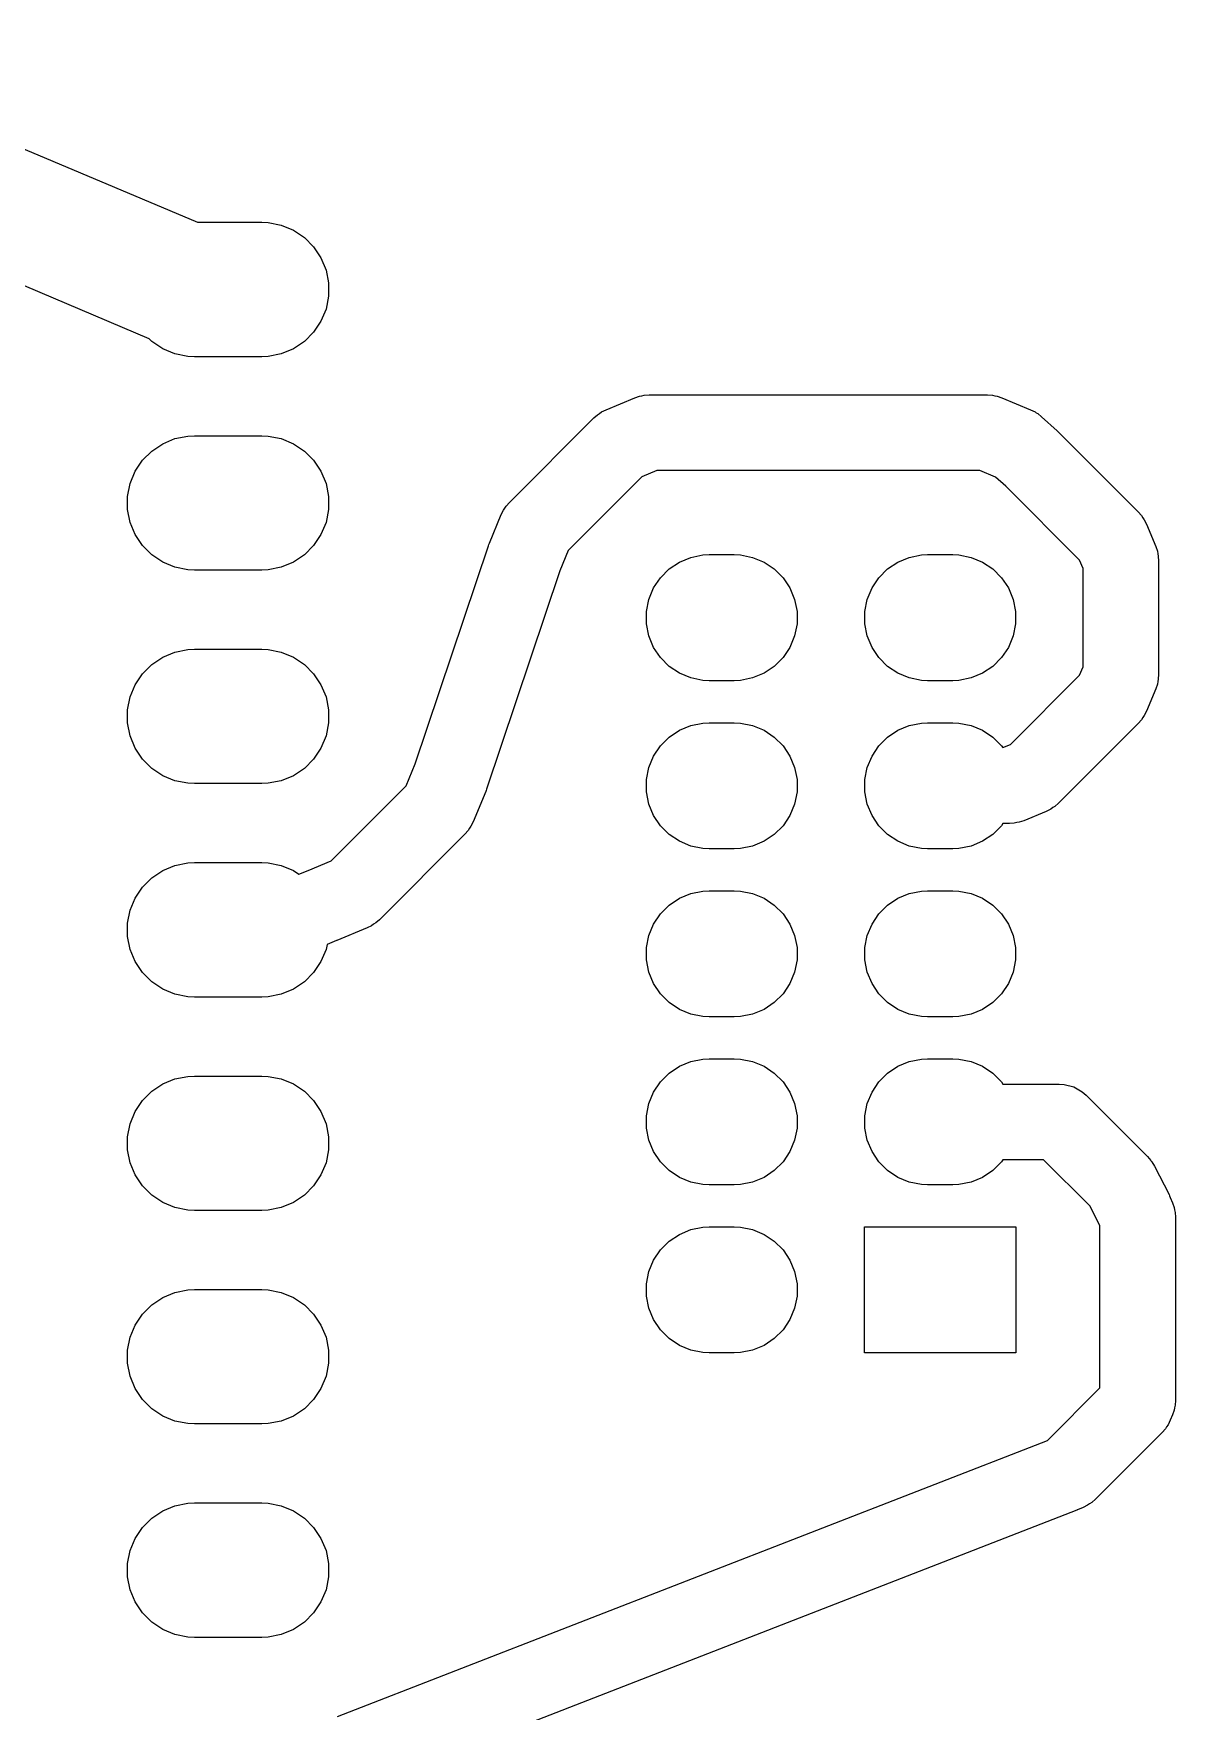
# Model space of a CAD drawing. Extents: x 94.6 to 189.8, y -126.6 to -62.1.
# Drawn here: x 173.81 to 187.4, y -82.97 to -63 of the extents above; entities that cross this region are included whole.
import ezdxf

# ---------------------------------------------------------------- set-up
doc = ezdxf.new("R2010")
doc.units = 0
doc.layers.add('BLACK', color=7, linetype='CONTINUOUS')

msp = doc.modelspace()

# ---------------------------------------------------------------- linework, layer by layer
at = {"layer": 'BLACK', "linetype": 'CONTINUOUS'}
for p, q in [((170.449721, -63.001371), (175.758935, -65.2475)), ((175.184966, -66.633389), (169.867914, -64.383944)), ((175.758935, -65.2475), (176.525, -65.2475)), ((176.525, -65.2475), (176.603414, -65.251352)), ((176.603414, -65.251352), (176.757228, -65.281948)), ((176.757228, -65.281948), (176.902117, -65.341963)), ((176.902117, -65.341963), (177.032515, -65.429092)), ((177.032515, -65.429092), (177.143408, -65.539985)), ((177.143408, -65.539985), (177.230537, -65.670383)), ((177.230537, -65.670383), (177.290552, -65.815272)), ((177.290552, -65.815272), (177.321148, -65.969086)), ((177.321148, -65.969086), (177.321148, -66.125914)), ((177.290552, -66.279728), (177.230537, -66.424617)), ((177.321148, -66.125914), (177.290552, -66.279728)), ((177.230537, -66.424617), (177.143408, -66.555015)), ((175.217485, -66.665908), (175.184966, -66.633389)), ((175.347883, -66.753037), (175.217485, -66.665908)), ((177.032515, -66.665908), (176.902117, -66.753037)), ((177.143408, -66.555015), (177.032515, -66.665908)), ((175.492772, -66.813052), (175.347883, -66.753037)), ((175.646586, -66.843648), (175.492772, -66.813052)), ((175.725, -66.8475), (175.646586, -66.843648)), ((176.525, -66.8475), (175.725, -66.8475)), ((176.603414, -66.843648), (176.525, -66.8475)), ((176.757228, -66.813052), (176.603414, -66.843648)), ((176.902117, -66.753037), (176.757228, -66.813052)), ((180.570688, -67.504095), (180.62348, -67.478059)), ((180.62348, -67.478059), (180.96458, -67.336759)), ((180.96458, -67.336759), (180.964588, -67.336756)), ((180.964588, -67.336756), (180.964592, -67.336754)), ((180.964592, -67.336754), (180.964604, -67.33675)), ((180.964604, -67.33675), (181.020318, -67.317837)), ((181.020318, -67.317837), (181.049566, -67.313985)), ((181.049566, -67.313985), (181.078063, -67.30635)), ((181.078063, -67.30635), (181.136774, -67.302501)), ((181.136774, -67.302501), (181.136787, -67.3025)), ((181.136787, -67.3025), (181.136791, -67.3025)), ((181.136791, -67.3025), (181.1368, -67.3025)), ((181.1368, -67.3025), (182.5632, -67.3025)), ((182.5632, -67.3025), (185.1632, -67.3025)), ((185.1632, -67.3025), (185.163208, -67.3025)), ((185.163208, -67.3025), (185.163213, -67.3025)), ((185.163213, -67.3025), (185.163225, -67.302501)), ((185.163225, -67.302501), (185.221937, -67.30635)), ((185.221937, -67.30635), (185.250433, -67.313985)), ((185.250433, -67.313985), (185.279681, -67.317837)), ((185.279681, -67.317837), (185.335395, -67.33675)), ((185.335395, -67.33675), (185.335408, -67.336754)), ((185.335408, -67.336754), (185.335411, -67.336756)), ((185.335411, -67.336756), (185.33542, -67.336759)), ((185.33542, -67.336759), (185.676519, -67.478059)), ((185.676519, -67.478059), (185.729311, -67.504095)), ((179.473102, -68.580002), (180.477488, -67.575615)), ((180.477488, -67.575615), (180.477492, -67.575611)), ((180.477492, -67.575611), (180.477496, -67.575607)), ((180.477496, -67.575607), (180.477502, -67.575602)), ((180.477502, -67.575602), (180.521758, -67.536791)), ((180.521758, -67.536791), (180.547289, -67.52205)), ((180.547289, -67.52205), (180.570688, -67.504095)), ((185.729311, -67.504095), (185.744113, -67.515454)), ((185.744113, -67.515454), (185.760705, -67.523994)), ((185.760705, -67.523994), (185.806781, -67.560625)), ((185.806781, -67.560625), (185.993481, -67.730125)), ((175.217485, -67.969092), (175.347883, -67.881963)), ((175.347883, -67.881963), (175.492772, -67.821948)), ((175.492772, -67.821948), (175.646586, -67.791352)), ((175.646586, -67.791352), (175.725, -67.7875)), ((175.725, -67.7875), (176.525, -67.7875)), ((176.525, -67.7875), (176.603414, -67.791352)), ((176.603414, -67.791352), (176.757228, -67.821948)), ((176.757228, -67.821948), (176.902117, -67.881963)), ((176.902117, -67.881963), (177.032515, -67.969092)), ((185.993481, -67.730125), (186.001032, -67.737941)), ((186.001032, -67.737941), (186.009198, -67.745102)), ((186.009198, -67.745102), (186.957398, -68.693302)), ((175.019463, -68.210383), (175.106592, -68.079985)), ((175.106592, -68.079985), (175.217485, -67.969092)), ((177.032515, -67.969092), (177.143408, -68.079985)), ((177.143408, -68.079985), (177.230537, -68.210383)), ((174.959448, -68.355272), (175.019463, -68.210383)), ((177.230537, -68.210383), (177.290552, -68.355272)), ((181.050608, -68.275287), (180.172787, -69.153108)), ((181.226318, -68.2025), (181.050608, -68.275287)), ((182.5632, -68.2025), (181.226318, -68.2025)), ((185.073682, -68.2025), (182.5632, -68.2025)), ((185.259769, -68.279586), (185.073682, -68.2025)), ((185.380486, -68.389182), (185.259769, -68.279586)), ((174.928852, -68.509086), (174.959448, -68.355272)), ((177.290552, -68.355272), (177.321148, -68.509086)), ((186.257684, -69.26638), (185.380486, -68.389182)), ((174.928852, -68.665914), (174.928852, -68.509086)), ((174.959448, -68.819728), (174.928852, -68.665914)), ((177.321148, -68.665914), (177.290552, -68.819728)), ((177.321148, -68.509086), (177.321148, -68.665914)), ((179.375559, -68.725981), (179.401595, -68.673189)), ((179.401595, -68.673189), (179.419547, -68.649793)), ((179.419547, -68.649793), (179.434291, -68.624258)), ((179.434291, -68.624258), (179.473102, -68.580002)), ((175.019463, -68.964617), (174.959448, -68.819728)), ((177.290552, -68.819728), (177.230537, -68.964617)), ((179.234259, -69.06708), (179.375559, -68.725981)), ((186.957398, -68.693302), (186.957425, -68.693333)), ((186.957425, -68.693333), (186.957442, -68.693346)), ((186.957442, -68.693346), (186.957479, -68.693395)), ((186.957479, -68.693395), (186.996209, -68.737557)), ((186.996209, -68.737557), (187.010974, -68.763131)), ((187.010974, -68.763131), (187.028942, -68.786554)), ((187.028942, -68.786554), (187.054914, -68.839237)), ((187.054914, -68.839237), (187.054946, -68.839292)), ((187.054946, -68.839292), (187.054951, -68.839312)), ((187.054951, -68.839312), (187.05497, -68.83935)), ((187.05497, -68.83935), (187.16577, -69.10695)), ((175.106592, -69.095015), (175.019463, -68.964617)), ((177.230537, -68.964617), (177.143408, -69.095015)), ((179.223317, -69.096326), (179.229236, -69.081874)), ((179.229236, -69.081874), (179.234259, -69.06708)), ((175.217485, -69.205908), (175.106592, -69.095015)), ((175.347883, -69.293037), (175.217485, -69.205908)), ((177.032515, -69.205908), (176.902117, -69.293037)), ((177.143408, -69.095015), (177.032515, -69.205908)), ((178.353278, -71.69282), (179.223317, -69.096326)), ((180.172787, -69.153108), (180.071717, -69.397092)), ((181.496452, -69.291059), (181.632286, -69.234795)), ((181.632286, -69.234795), (181.776487, -69.206111)), ((181.776487, -69.206111), (181.85, -69.2025)), ((181.85, -69.2025), (182.15, -69.2025)), ((182.15, -69.2025), (182.223513, -69.206111)), ((182.223513, -69.206111), (182.367714, -69.234795)), ((182.367714, -69.234795), (182.503548, -69.291059)), ((184.096452, -69.291059), (184.232286, -69.234795)), ((184.232286, -69.234795), (184.376487, -69.206111)), ((184.376487, -69.206111), (184.45, -69.2025)), ((184.45, -69.2025), (184.75, -69.2025)), ((184.75, -69.2025), (184.823513, -69.206111)), ((184.823513, -69.206111), (184.967714, -69.234795)), ((184.967714, -69.234795), (185.103548, -69.291059)), ((186.3, -69.368578), (186.257684, -69.26638)), ((187.16577, -69.10695), (187.184683, -69.162692)), ((187.184683, -69.162692), (187.188524, -69.191904)), ((187.188524, -69.191904), (187.19615, -69.220363)), ((187.19615, -69.220363), (187.2, -69.2791)), ((187.2, -69.2791), (187.2, -70.6259)), ((175.492772, -69.353052), (175.347883, -69.293037)), ((175.646586, -69.383648), (175.492772, -69.353052)), ((175.725, -69.3875), (175.646586, -69.383648)), ((176.525, -69.3875), (175.725, -69.3875)), ((176.603414, -69.383648), (176.525, -69.3875)), ((176.757228, -69.353052), (176.603414, -69.383648)), ((176.902117, -69.293037), (176.757228, -69.353052)), ((180.071717, -69.397092), (179.201683, -71.993574)), ((181.188559, -69.598952), (181.270242, -69.476705)), ((181.270242, -69.476705), (181.374205, -69.372742)), ((181.374205, -69.372742), (181.496452, -69.291059)), ((182.503548, -69.291059), (182.625795, -69.372742)), ((182.625795, -69.372742), (182.729758, -69.476705)), ((182.729758, -69.476705), (182.811441, -69.598952)), ((183.788559, -69.598952), (183.870242, -69.476705)), ((183.870242, -69.476705), (183.974205, -69.372742)), ((183.974205, -69.372742), (184.096452, -69.291059)), ((185.103548, -69.291059), (185.225795, -69.372742)), ((185.225795, -69.372742), (185.329758, -69.476705)), ((185.329758, -69.476705), (185.411441, -69.598952)), ((186.3, -70.536421), (186.3, -69.368578)), ((181.132295, -69.734786), (181.188559, -69.598952)), ((182.811441, -69.598952), (182.867705, -69.734786)), ((183.732295, -69.734786), (183.788559, -69.598952)), ((185.411441, -69.598952), (185.467705, -69.734786)), ((181.103611, -69.878987), (181.132295, -69.734786)), ((181.103611, -70.026013), (181.103611, -69.878987)), ((182.867705, -69.734786), (182.896389, -69.878987)), ((182.896389, -69.878987), (182.896389, -70.026013)), ((183.703611, -69.878987), (183.732295, -69.734786)), ((183.703611, -70.026013), (183.703611, -69.878987)), ((185.467705, -69.734786), (185.496389, -69.878987)), ((185.496389, -69.878987), (185.496389, -70.026013)), ((181.132295, -70.170214), (181.103611, -70.026013)), ((182.896389, -70.026013), (182.867705, -70.170214)), ((183.732295, -70.170214), (183.703611, -70.026013)), ((185.496389, -70.026013), (185.467705, -70.170214)), ((181.188559, -70.306048), (181.132295, -70.170214)), ((182.867705, -70.170214), (182.811441, -70.306048)), ((183.788559, -70.306048), (183.732295, -70.170214)), ((185.467705, -70.170214), (185.411441, -70.306048)), ((175.217485, -70.509092), (175.347883, -70.421963)), ((175.347883, -70.421963), (175.492772, -70.361948)), ((175.492772, -70.361948), (175.646586, -70.331352)), ((175.646586, -70.331352), (175.725, -70.3275)), ((175.725, -70.3275), (176.525, -70.3275)), ((176.525, -70.3275), (176.603414, -70.331352)), ((176.603414, -70.331352), (176.757228, -70.361948)), ((176.757228, -70.361948), (176.902117, -70.421963)), ((176.902117, -70.421963), (177.032515, -70.509092)), ((181.270242, -70.428295), (181.188559, -70.306048)), ((181.374205, -70.532258), (181.270242, -70.428295)), ((182.729758, -70.428295), (182.625795, -70.532258)), ((182.811441, -70.306048), (182.729758, -70.428295)), ((183.870242, -70.428295), (183.788559, -70.306048)), ((183.974205, -70.532258), (183.870242, -70.428295)), ((185.329758, -70.428295), (185.225795, -70.532258)), ((185.411441, -70.306048), (185.329758, -70.428295)), ((175.019463, -70.750383), (175.106592, -70.619985)), ((175.106592, -70.619985), (175.217485, -70.509092)), ((177.032515, -70.509092), (177.143408, -70.619985)), ((177.143408, -70.619985), (177.230537, -70.750383)), ((181.496452, -70.613941), (181.374205, -70.532258)), ((181.632286, -70.670205), (181.496452, -70.613941)), ((181.776487, -70.698889), (181.632286, -70.670205)), ((182.367714, -70.670205), (182.223513, -70.698889)), ((182.503548, -70.613941), (182.367714, -70.670205)), ((182.625795, -70.532258), (182.503548, -70.613941)), ((184.096452, -70.613941), (183.974205, -70.532258)), ((184.232286, -70.670205), (184.096452, -70.613941)), ((184.376487, -70.698889), (184.232286, -70.670205)), ((184.967714, -70.670205), (184.823513, -70.698889)), ((185.103548, -70.613941), (184.967714, -70.670205)), ((185.225795, -70.532258), (185.103548, -70.613941)), ((185.436119, -71.460184), (186.257684, -70.638619)), ((186.257684, -70.638619), (186.3, -70.536421)), ((187.2, -70.6259), (187.19615, -70.684637)), ((174.959448, -70.895272), (175.019463, -70.750383)), ((177.230537, -70.750383), (177.290552, -70.895272)), ((181.85, -70.7025), (181.776487, -70.698889)), ((182.15, -70.7025), (181.85, -70.7025)), ((182.223513, -70.698889), (182.15, -70.7025)), ((184.45, -70.7025), (184.376487, -70.698889)), ((184.75, -70.7025), (184.45, -70.7025)), ((184.823513, -70.698889), (184.75, -70.7025)), ((187.16577, -70.79805), (187.05497, -71.06565)), ((187.184683, -70.742308), (187.16577, -70.79805)), ((187.188524, -70.713095), (187.184683, -70.742308)), ((187.19615, -70.684637), (187.188524, -70.713095)), ((174.928852, -71.049086), (174.959448, -70.895272)), ((174.928852, -71.205914), (174.928852, -71.049086)), ((177.290552, -70.895272), (177.321148, -71.049086)), ((177.321148, -71.049086), (177.321148, -71.205914)), ((187.054914, -71.065762), (187.028942, -71.118446)), ((187.054946, -71.065708), (187.054914, -71.065762)), ((187.054951, -71.065687), (187.054946, -71.065708)), ((187.05497, -71.06565), (187.054951, -71.065687)), ((174.959448, -71.359728), (174.928852, -71.205914)), ((177.321148, -71.205914), (177.290552, -71.359728)), ((181.496452, -71.291059), (181.632286, -71.234795)), ((181.632286, -71.234795), (181.776487, -71.206111)), ((181.776487, -71.206111), (181.85, -71.2025)), ((181.85, -71.2025), (182.15, -71.2025)), ((182.15, -71.2025), (182.223513, -71.206111)), ((182.223513, -71.206111), (182.367714, -71.234795)), ((182.367714, -71.234795), (182.503548, -71.291059)), ((184.096452, -71.291059), (184.232286, -71.234795)), ((184.232286, -71.234795), (184.376487, -71.206111)), ((184.376487, -71.206111), (184.45, -71.2025)), ((184.45, -71.2025), (184.75, -71.2025)), ((184.75, -71.2025), (184.823513, -71.206111)), ((184.823513, -71.206111), (184.967714, -71.234795)), ((184.967714, -71.234795), (185.103548, -71.291059)), ((186.957398, -71.211698), (186.009198, -72.159898)), ((186.957425, -71.211666), (186.957398, -71.211698)), ((186.957442, -71.211654), (186.957425, -71.211666)), ((186.957479, -71.211604), (186.957442, -71.211654)), ((186.996209, -71.167443), (186.957479, -71.211604)), ((187.010974, -71.141868), (186.996209, -71.167443)), ((187.028942, -71.118446), (187.010974, -71.141868)), ((175.019463, -71.504617), (174.959448, -71.359728)), ((177.290552, -71.359728), (177.230537, -71.504617)), ((181.188559, -71.598952), (181.270242, -71.476705)), ((181.270242, -71.476705), (181.374205, -71.372742)), ((181.374205, -71.372742), (181.496452, -71.291059)), ((182.503548, -71.291059), (182.625795, -71.372742)), ((182.625795, -71.372742), (182.729758, -71.476705)), ((182.729758, -71.476705), (182.811441, -71.598952)), ((183.788559, -71.598952), (183.870242, -71.476705)), ((183.870242, -71.476705), (183.974205, -71.372742)), ((183.974205, -71.372742), (184.096452, -71.291059)), ((185.103548, -71.291059), (185.225795, -71.372742)), ((185.225795, -71.372742), (185.329758, -71.476705)), ((185.329758, -71.476705), (185.34416, -71.49826)), ((185.34416, -71.49826), (185.436119, -71.460184)), ((175.106592, -71.635015), (175.019463, -71.504617)), ((175.217485, -71.745908), (175.106592, -71.635015)), ((177.143408, -71.635015), (177.032515, -71.745908)), ((177.230537, -71.504617), (177.143408, -71.635015)), ((181.132295, -71.734786), (181.188559, -71.598952)), ((182.811441, -71.598952), (182.867705, -71.734786)), ((183.732295, -71.734786), (183.788559, -71.598952)), ((175.347883, -71.833037), (175.217485, -71.745908)), ((175.492772, -71.893052), (175.347883, -71.833037)), ((176.902117, -71.833037), (176.757228, -71.893052)), ((177.032515, -71.745908), (176.902117, -71.833037)), ((178.244604, -71.955199), (178.353278, -71.69282)), ((181.103611, -71.878987), (181.132295, -71.734786)), ((181.103611, -72.026013), (181.103611, -71.878987)), ((182.867705, -71.734786), (182.896389, -71.878987)), ((182.896389, -71.878987), (182.896389, -72.026013)), ((183.703611, -71.878987), (183.732295, -71.734786)), ((183.703611, -72.026013), (183.703611, -71.878987)), ((175.646586, -71.923648), (175.492772, -71.893052)), ((175.725, -71.9275), (175.646586, -71.923648)), ((176.525, -71.9275), (175.725, -71.9275)), ((176.603414, -71.923648), (176.525, -71.9275)), ((176.757228, -71.893052), (176.603414, -71.923648)), ((177.352699, -72.847104), (178.244604, -71.955199)), ((179.19075, -72.022798), (179.04185, -72.382298)), ((179.195767, -72.008016), (179.19075, -72.022798)), ((179.201683, -71.993574), (179.195767, -72.008016)), ((181.132295, -72.170214), (181.103611, -72.026013)), ((182.896389, -72.026013), (182.867705, -72.170214)), ((183.732295, -72.170214), (183.703611, -72.026013)), ((181.188559, -72.306048), (181.132295, -72.170214)), ((182.867705, -72.170214), (182.811441, -72.306048)), ((183.788559, -72.306048), (183.732295, -72.170214)), ((185.863149, -72.25747), (185.59555, -72.36827)), ((185.863186, -72.257451), (185.863149, -72.25747)), ((185.863207, -72.257446), (185.863186, -72.257451)), ((185.863261, -72.257414), (185.863207, -72.257446)), ((185.915946, -72.231443), (185.863261, -72.257414)), ((185.939375, -72.213469), (185.915946, -72.231443)), ((185.964942, -72.198709), (185.939375, -72.213469)), ((186.009104, -72.159979), (185.964942, -72.198709)), ((186.009154, -72.159942), (186.009104, -72.159979)), ((186.009166, -72.159925), (186.009154, -72.159942)), ((186.009198, -72.159898), (186.009166, -72.159925)), ((178.99786, -72.458492), (178.983109, -72.484042)), ((179.015816, -72.435091), (178.99786, -72.458492)), ((179.041837, -72.382324), (179.015816, -72.435091)), ((179.041847, -72.382307), (179.041837, -72.382324)), ((179.041848, -72.3823), (179.041847, -72.382307)), ((179.04185, -72.382298), (179.041848, -72.3823)), ((181.270242, -72.428295), (181.188559, -72.306048)), ((181.374205, -72.532258), (181.270242, -72.428295)), ((182.729758, -72.428295), (182.625795, -72.532258)), ((182.811441, -72.306048), (182.729758, -72.428295)), ((183.870242, -72.428295), (183.788559, -72.306048)), ((183.974205, -72.532258), (183.870242, -72.428295)), ((185.329758, -72.428295), (185.225795, -72.532258)), ((185.346994, -72.4025), (185.329758, -72.428295)), ((185.423337, -72.4025), (185.346994, -72.4025)), ((185.4234, -72.4025), (185.423337, -72.4025)), ((185.482137, -72.39865), (185.4234, -72.4025)), ((185.510595, -72.391024), (185.482137, -72.39865)), ((185.539808, -72.387183), (185.510595, -72.391024)), ((185.59555, -72.36827), (185.539808, -72.387183)), ((178.944298, -72.528298), (177.925798, -73.546798)), ((178.944302, -72.528293), (178.944298, -72.528298)), ((178.944305, -72.528291), (178.944302, -72.528293)), ((178.944311, -72.528283), (178.944305, -72.528291)), ((178.983109, -72.484042), (178.944311, -72.528283)), ((181.496452, -72.613941), (181.374205, -72.532258)), ((181.632286, -72.670205), (181.496452, -72.613941)), ((181.776487, -72.698889), (181.632286, -72.670205)), ((182.367714, -72.670205), (182.223513, -72.698889)), ((182.503548, -72.613941), (182.367714, -72.670205)), ((182.625795, -72.532258), (182.503548, -72.613941)), ((184.096452, -72.613941), (183.974205, -72.532258)), ((184.232286, -72.670205), (184.096452, -72.613941)), ((184.376487, -72.698889), (184.232286, -72.670205)), ((184.967714, -72.670205), (184.823513, -72.698889)), ((185.103548, -72.613941), (184.967714, -72.670205)), ((185.225795, -72.532258), (185.103548, -72.613941)), ((175.492772, -72.901948), (175.646586, -72.871352)), ((175.646586, -72.871352), (175.725, -72.8675)), ((175.725, -72.8675), (176.525, -72.8675)), ((176.525, -72.8675), (176.603414, -72.871352)), ((176.603414, -72.871352), (176.757228, -72.901948)), ((177.078221, -72.960789), (177.352699, -72.847104)), ((181.85, -72.7025), (181.776487, -72.698889)), ((182.15, -72.7025), (181.85, -72.7025)), ((182.223513, -72.698889), (182.15, -72.7025)), ((184.45, -72.7025), (184.376487, -72.698889)), ((184.75, -72.7025), (184.45, -72.7025)), ((184.823513, -72.698889), (184.75, -72.7025)), ((175.106592, -73.159985), (175.217485, -73.049092)), ((175.217485, -73.049092), (175.347883, -72.961963)), ((175.347883, -72.961963), (175.492772, -72.901948)), ((176.757228, -72.901948), (176.902117, -72.961963)), ((176.902117, -72.961963), (176.967073, -73.005365)), ((176.967073, -73.005365), (177.078221, -72.960789)), ((175.019463, -73.290383), (175.106592, -73.159985)), ((181.496452, -73.291059), (181.632286, -73.234795)), ((181.632286, -73.234795), (181.776487, -73.206111)), ((181.776487, -73.206111), (181.85, -73.2025)), ((181.85, -73.2025), (182.15, -73.2025)), ((182.15, -73.2025), (182.223513, -73.206111)), ((182.223513, -73.206111), (182.367714, -73.234795)), ((182.367714, -73.234795), (182.503548, -73.291059)), ((184.096452, -73.291059), (184.232286, -73.234795)), ((184.232286, -73.234795), (184.376487, -73.206111)), ((184.376487, -73.206111), (184.45, -73.2025)), ((184.45, -73.2025), (184.75, -73.2025)), ((184.75, -73.2025), (184.823513, -73.206111)), ((184.823513, -73.206111), (184.967714, -73.234795)), ((184.967714, -73.234795), (185.103548, -73.291059)), ((174.928852, -73.589086), (174.959448, -73.435272)), ((174.959448, -73.435272), (175.019463, -73.290383)), ((181.188559, -73.598952), (181.270242, -73.476705)), ((181.270242, -73.476705), (181.374205, -73.372742)), ((181.374205, -73.372742), (181.496452, -73.291059)), ((182.503548, -73.291059), (182.625795, -73.372742)), ((182.625795, -73.372742), (182.729758, -73.476705)), ((182.729758, -73.476705), (182.811441, -73.598952)), ((183.788559, -73.598952), (183.870242, -73.476705)), ((183.870242, -73.476705), (183.974205, -73.372742)), ((183.974205, -73.372742), (184.096452, -73.291059)), ((185.103548, -73.291059), (185.225795, -73.372742)), ((185.225795, -73.372742), (185.329758, -73.476705)), ((185.329758, -73.476705), (185.411441, -73.598952)), ((174.928852, -73.745914), (174.928852, -73.589086)), ((177.779798, -73.64435), (177.420298, -73.79325)), ((177.779805, -73.644346), (177.779798, -73.64435)), ((177.779807, -73.644346), (177.779805, -73.644346)), ((177.779812, -73.644342), (177.779807, -73.644346)), ((177.832591, -73.618316), (177.779812, -73.644342)), ((177.855995, -73.600358), (177.832591, -73.618316)), ((177.881542, -73.585609), (177.855995, -73.600358)), ((177.925774, -73.546819), (177.881542, -73.585609)), ((177.925791, -73.546806), (177.925774, -73.546819)), ((177.925795, -73.5468), (177.925791, -73.546806)), ((177.925798, -73.546798), (177.925795, -73.5468)), ((181.132295, -73.734786), (181.188559, -73.598952)), ((182.811441, -73.598952), (182.867705, -73.734786)), ((183.732295, -73.734786), (183.788559, -73.598952)), ((185.411441, -73.598952), (185.467705, -73.734786)), ((174.959448, -73.899728), (174.928852, -73.745914)), ((177.302313, -73.840598), (177.290552, -73.899728)), ((177.415604, -73.795163), (177.302313, -73.840598)), ((177.417891, -73.794066), (177.415604, -73.795163)), ((177.420298, -73.79325), (177.417891, -73.794066)), ((181.103611, -73.878987), (181.132295, -73.734786)), ((181.103611, -74.026013), (181.103611, -73.878987)), ((182.867705, -73.734786), (182.896389, -73.878987)), ((182.896389, -73.878987), (182.896389, -74.026013)), ((183.703611, -73.878987), (183.732295, -73.734786)), ((183.703611, -74.026013), (183.703611, -73.878987)), ((185.467705, -73.734786), (185.496389, -73.878987)), ((185.496389, -73.878987), (185.496389, -74.026013)), ((175.019463, -74.044617), (174.959448, -73.899728)), ((175.106592, -74.175015), (175.019463, -74.044617)), ((177.230537, -74.044617), (177.143408, -74.175015)), ((177.290552, -73.899728), (177.230537, -74.044617)), ((181.132295, -74.170214), (181.103611, -74.026013)), ((182.896389, -74.026013), (182.867705, -74.170214)), ((183.732295, -74.170214), (183.703611, -74.026013)), ((185.496389, -74.026013), (185.467705, -74.170214)), ((175.217485, -74.285908), (175.106592, -74.175015)), ((177.143408, -74.175015), (177.032515, -74.285908)), ((181.188559, -74.306048), (181.132295, -74.170214)), ((182.867705, -74.170214), (182.811441, -74.306048)), ((183.788559, -74.306048), (183.732295, -74.170214)), ((185.467705, -74.170214), (185.411441, -74.306048)), ((175.347883, -74.373037), (175.217485, -74.285908)), ((175.492772, -74.433052), (175.347883, -74.373037)), ((175.646586, -74.463648), (175.492772, -74.433052)), ((175.725, -74.4675), (175.646586, -74.463648)), ((176.525, -74.4675), (175.725, -74.4675)), ((176.603414, -74.463648), (176.525, -74.4675)), ((176.757228, -74.433052), (176.603414, -74.463648)), ((176.902117, -74.373037), (176.757228, -74.433052)), ((177.032515, -74.285908), (176.902117, -74.373037)), ((181.270242, -74.428295), (181.188559, -74.306048)), ((181.374205, -74.532258), (181.270242, -74.428295)), ((182.729758, -74.428295), (182.625795, -74.532258)), ((182.811441, -74.306048), (182.729758, -74.428295)), ((183.870242, -74.428295), (183.788559, -74.306048)), ((183.974205, -74.532258), (183.870242, -74.428295)), ((185.329758, -74.428295), (185.225795, -74.532258)), ((185.411441, -74.306048), (185.329758, -74.428295)), ((181.496452, -74.613941), (181.374205, -74.532258)), ((181.632286, -74.670205), (181.496452, -74.613941)), ((181.776487, -74.698889), (181.632286, -74.670205)), ((182.367714, -74.670205), (182.223513, -74.698889)), ((182.503548, -74.613941), (182.367714, -74.670205)), ((182.625795, -74.532258), (182.503548, -74.613941)), ((184.096452, -74.613941), (183.974205, -74.532258)), ((184.232286, -74.670205), (184.096452, -74.613941)), ((184.376487, -74.698889), (184.232286, -74.670205)), ((184.967714, -74.670205), (184.823513, -74.698889)), ((185.103548, -74.613941), (184.967714, -74.670205)), ((185.225795, -74.532258), (185.103548, -74.613941)), ((181.85, -74.7025), (181.776487, -74.698889)), ((182.15, -74.7025), (181.85, -74.7025)), ((182.223513, -74.698889), (182.15, -74.7025)), ((184.45, -74.7025), (184.376487, -74.698889)), ((184.75, -74.7025), (184.45, -74.7025)), ((184.823513, -74.698889), (184.75, -74.7025)), ((181.496452, -75.291059), (181.632286, -75.234795)), ((181.632286, -75.234795), (181.776487, -75.206111)), ((181.776487, -75.206111), (181.85, -75.2025)), ((181.85, -75.2025), (182.15, -75.2025)), ((182.15, -75.2025), (182.223513, -75.206111)), ((182.223513, -75.206111), (182.367714, -75.234795)), ((182.367714, -75.234795), (182.503548, -75.291059)), ((184.096452, -75.291059), (184.232286, -75.234795)), ((184.232286, -75.234795), (184.376487, -75.206111)), ((184.376487, -75.206111), (184.45, -75.2025)), ((184.45, -75.2025), (184.75, -75.2025)), ((184.75, -75.2025), (184.823513, -75.206111)), ((184.823513, -75.206111), (184.967714, -75.234795)), ((184.967714, -75.234795), (185.103548, -75.291059)), ((175.347883, -75.501963), (175.492772, -75.441948)), ((175.492772, -75.441948), (175.646586, -75.411352)), ((175.646586, -75.411352), (175.725, -75.4075)), ((175.725, -75.4075), (176.525, -75.4075)), ((176.525, -75.4075), (176.603414, -75.411352)), ((176.603414, -75.411352), (176.757228, -75.441948)), ((176.757228, -75.441948), (176.902117, -75.501963)), ((181.270242, -75.476705), (181.374205, -75.372742)), ((181.374205, -75.372742), (181.496452, -75.291059)), ((182.503548, -75.291059), (182.625795, -75.372742)), ((182.625795, -75.372742), (182.729758, -75.476705)), ((183.870242, -75.476705), (183.974205, -75.372742)), ((183.974205, -75.372742), (184.096452, -75.291059)), ((185.103548, -75.291059), (185.225795, -75.372742)), ((185.225795, -75.372742), (185.329758, -75.476705)), ((175.106592, -75.699985), (175.217485, -75.589092)), ((175.217485, -75.589092), (175.347883, -75.501963)), ((176.902117, -75.501963), (177.032515, -75.589092)), ((177.032515, -75.589092), (177.143408, -75.699985)), ((181.132295, -75.734786), (181.188559, -75.598952)), ((181.188559, -75.598952), (181.270242, -75.476705)), ((182.729758, -75.476705), (182.811441, -75.598952)), ((182.811441, -75.598952), (182.867705, -75.734786)), ((183.732295, -75.734786), (183.788559, -75.598952)), ((183.788559, -75.598952), (183.870242, -75.476705)), ((185.329758, -75.476705), (185.346994, -75.5025)), ((185.346994, -75.5025), (186.0178, -75.5025)), ((186.0178, -75.5025), (186.076537, -75.50635)), ((186.076537, -75.50635), (186.190008, -75.536754)), ((186.190008, -75.536754), (186.291743, -75.595491)), ((186.291743, -75.595491), (186.29175, -75.595498)), ((186.29175, -75.595498), (186.335998, -75.634302)), ((186.335998, -75.634302), (187.068198, -76.366502)), ((174.959448, -75.975272), (175.019463, -75.830383)), ((175.019463, -75.830383), (175.106592, -75.699985)), ((177.143408, -75.699985), (177.230537, -75.830383)), ((177.230537, -75.830383), (177.290552, -75.975272)), ((181.103611, -75.878987), (181.132295, -75.734786)), ((182.867705, -75.734786), (182.896389, -75.878987)), ((183.703611, -75.878987), (183.732295, -75.734786)), ((174.928852, -76.129086), (174.959448, -75.975272)), ((177.290552, -75.975272), (177.321148, -76.129086)), ((181.103611, -76.026013), (181.103611, -75.878987)), ((181.132295, -76.170214), (181.103611, -76.026013)), ((182.896389, -76.026013), (182.867705, -76.170214)), ((182.896389, -75.878987), (182.896389, -76.026013)), ((183.703611, -76.026013), (183.703611, -75.878987)), ((183.732295, -76.170214), (183.703611, -76.026013)), ((174.928852, -76.285914), (174.928852, -76.129086)), ((177.321148, -76.129086), (177.321148, -76.285914)), ((181.188559, -76.306048), (181.132295, -76.170214)), ((182.867705, -76.170214), (182.811441, -76.306048)), ((183.788559, -76.306048), (183.732295, -76.170214)), ((174.959448, -76.439728), (174.928852, -76.285914)), ((175.019463, -76.584617), (174.959448, -76.439728)), ((177.290552, -76.439728), (177.230537, -76.584617)), ((177.321148, -76.285914), (177.290552, -76.439728)), ((181.270242, -76.428295), (181.188559, -76.306048)), ((181.374205, -76.532258), (181.270242, -76.428295)), ((182.729758, -76.428295), (182.625795, -76.532258)), ((182.811441, -76.306048), (182.729758, -76.428295)), ((183.870242, -76.428295), (183.788559, -76.306048)), ((183.974205, -76.532258), (183.870242, -76.428295)), ((185.329758, -76.428295), (185.225795, -76.532258)), ((185.346994, -76.4025), (185.329758, -76.428295)), ((185.831404, -76.4025), (185.346994, -76.4025)), ((186.381586, -76.952682), (185.831404, -76.4025)), ((187.068198, -76.366502), (187.107009, -76.410758)), ((187.107009, -76.410758), (187.112805, -76.420797)), ((187.112805, -76.420797), (187.120571, -76.429403)), ((187.120571, -76.429403), (187.150724, -76.479956)), ((175.106592, -76.715015), (175.019463, -76.584617)), ((177.230537, -76.584617), (177.143408, -76.715015)), ((181.496452, -76.613941), (181.374205, -76.532258)), ((181.632286, -76.670205), (181.496452, -76.613941)), ((181.776487, -76.698889), (181.632286, -76.670205)), ((182.367714, -76.670205), (182.223513, -76.698889)), ((182.503548, -76.613941), (182.367714, -76.670205)), ((182.625795, -76.532258), (182.503548, -76.613941)), ((184.096452, -76.613941), (183.974205, -76.532258)), ((184.232286, -76.670205), (184.096452, -76.613941)), ((184.376487, -76.698889), (184.232286, -76.670205)), ((184.967714, -76.670205), (184.823513, -76.698889)), ((185.103548, -76.613941), (184.967714, -76.670205)), ((185.225795, -76.532258), (185.103548, -76.613941)), ((187.150724, -76.479956), (187.323624, -76.818357)), ((175.217485, -76.825908), (175.106592, -76.715015)), ((175.347883, -76.913037), (175.217485, -76.825908)), ((177.032515, -76.825908), (176.902117, -76.913037)), ((177.143408, -76.715015), (177.032515, -76.825908)), ((181.85, -76.7025), (181.776487, -76.698889)), ((182.15, -76.7025), (181.85, -76.7025)), ((182.223513, -76.698889), (182.15, -76.7025)), ((184.45, -76.7025), (184.376487, -76.698889)), ((184.75, -76.7025), (184.45, -76.7025)), ((184.823513, -76.698889), (184.75, -76.7025)), ((187.323624, -76.818357), (187.330705, -76.834787)), ((187.330705, -76.834787), (187.338622, -76.850836)), ((187.338622, -76.850836), (187.365722, -76.916235)), ((175.492772, -76.973052), (175.347883, -76.913037)), ((175.646586, -77.003648), (175.492772, -76.973052)), ((175.725, -77.0075), (175.646586, -77.003648)), ((176.525, -77.0075), (175.725, -77.0075)), ((176.603414, -77.003648), (176.525, -77.0075)), ((176.757228, -76.973052), (176.603414, -77.003648)), ((176.902117, -76.913037), (176.757228, -76.973052)), ((186.5, -77.184441), (186.381586, -76.952682)), ((187.365722, -76.916235), (187.365734, -76.916272)), ((187.365734, -76.916272), (187.365746, -76.916292)), ((187.365746, -76.916292), (187.365763, -76.916356)), ((187.365763, -76.916356), (187.38465, -76.971972)), ((187.38465, -76.971972), (187.388507, -77.00124)), ((187.388507, -77.00124), (187.39615, -77.029763)), ((187.39615, -77.029763), (187.399992, -77.088378)), ((181.496452, -77.291059), (181.632286, -77.234795)), ((181.632286, -77.234795), (181.776487, -77.206111)), ((181.776487, -77.206111), (181.85, -77.2025)), ((181.85, -77.2025), (182.15, -77.2025)), ((182.15, -77.2025), (182.223513, -77.206111)), ((182.223513, -77.206111), (182.367714, -77.234795)), ((182.367714, -77.234795), (182.503548, -77.291059)), ((183.7, -78.7025), (183.7, -77.2025)), ((183.7, -77.2025), (185.5, -77.2025)), ((185.5, -77.2025), (185.5, -78.7025)), ((186.5, -78.1385), (186.5, -77.184441)), ((187.399992, -77.088378), (187.4, -77.088439)), ((187.4, -77.088439), (187.399997, -77.088459)), ((187.399997, -77.088459), (187.4, -77.0885)), ((187.4, -77.0885), (187.4, -78.1385)), ((181.270242, -77.476705), (181.374205, -77.372742)), ((181.374205, -77.372742), (181.496452, -77.291059)), ((182.503548, -77.291059), (182.625795, -77.372742)), ((182.625795, -77.372742), (182.729758, -77.476705)), ((181.132295, -77.734786), (181.188559, -77.598952)), ((181.188559, -77.598952), (181.270242, -77.476705)), ((182.729758, -77.476705), (182.811441, -77.598952)), ((182.811441, -77.598952), (182.867705, -77.734786)), ((181.103611, -77.878987), (181.132295, -77.734786)), ((182.867705, -77.734786), (182.896389, -77.878987)), ((175.217485, -78.129092), (175.347883, -78.041963)), ((175.347883, -78.041963), (175.492772, -77.981948)), ((175.492772, -77.981948), (175.646586, -77.951352)), ((175.646586, -77.951352), (175.725, -77.9475)), ((175.725, -77.9475), (176.525, -77.9475)), ((176.525, -77.9475), (176.603414, -77.951352)), ((176.603414, -77.951352), (176.757228, -77.981948)), ((176.757228, -77.981948), (176.902117, -78.041963)), ((176.902117, -78.041963), (177.032515, -78.129092)), ((181.103611, -78.026013), (181.103611, -77.878987)), ((181.132295, -78.170214), (181.103611, -78.026013)), ((182.896389, -78.026013), (182.867705, -78.170214)), ((182.896389, -77.878987), (182.896389, -78.026013)), ((175.019463, -78.370383), (175.106592, -78.239985)), ((175.106592, -78.239985), (175.217485, -78.129092)), ((177.032515, -78.129092), (177.143408, -78.239985)), ((177.143408, -78.239985), (177.230537, -78.370383)), ((181.188559, -78.306048), (181.132295, -78.170214)), ((182.867705, -78.170214), (182.811441, -78.306048)), ((186.5, -79.118404), (186.5, -78.1385)), ((187.4, -78.1385), (187.4, -79.2665)), ((174.959448, -78.515272), (175.019463, -78.370383)), ((177.230537, -78.370383), (177.290552, -78.515272)), ((181.270242, -78.428295), (181.188559, -78.306048)), ((181.374205, -78.532258), (181.270242, -78.428295)), ((182.729758, -78.428295), (182.625795, -78.532258)), ((182.811441, -78.306048), (182.729758, -78.428295)), ((174.928852, -78.669086), (174.959448, -78.515272)), ((174.928852, -78.825914), (174.928852, -78.669086)), ((177.290552, -78.515272), (177.321148, -78.669086)), ((177.321148, -78.669086), (177.321148, -78.825914)), ((181.496452, -78.613941), (181.374205, -78.532258)), ((181.632286, -78.670205), (181.496452, -78.613941)), ((181.776487, -78.698889), (181.632286, -78.670205)), ((182.367714, -78.670205), (182.223513, -78.698889)), ((182.503548, -78.613941), (182.367714, -78.670205)), ((182.625795, -78.532258), (182.503548, -78.613941)), ((174.959448, -78.979728), (174.928852, -78.825914)), ((177.321148, -78.825914), (177.290552, -78.979728)), ((181.85, -78.7025), (181.776487, -78.698889)), ((182.15, -78.7025), (181.85, -78.7025)), ((182.223513, -78.698889), (182.15, -78.7025)), ((185.5, -78.7025), (183.7, -78.7025)), ((175.019463, -79.124617), (174.959448, -78.979728)), ((177.290552, -78.979728), (177.230537, -79.124617)), ((175.106592, -79.255015), (175.019463, -79.124617)), ((175.217485, -79.365908), (175.106592, -79.255015)), ((177.143408, -79.255015), (177.032515, -79.365908)), ((177.230537, -79.124617), (177.143408, -79.255015)), ((185.875388, -79.743015), (186.5, -79.118404)), ((187.399992, -79.266621), (187.39615, -79.325237)), ((187.4, -79.266561), (187.399992, -79.266621)), ((187.4, -79.2665), (187.399997, -79.26654)), ((187.399997, -79.26654), (187.4, -79.266561)), ((175.347883, -79.453037), (175.217485, -79.365908)), ((175.492772, -79.513052), (175.347883, -79.453037)), ((176.902117, -79.453037), (176.757228, -79.513052)), ((177.032515, -79.365908), (176.902117, -79.453037)), ((187.365722, -79.438765), (187.338647, -79.504102)), ((187.365734, -79.438727), (187.365722, -79.438765)), ((187.365746, -79.438708), (187.365734, -79.438727)), ((187.365763, -79.438643), (187.365746, -79.438708)), ((187.38465, -79.383028), (187.365763, -79.438643)), ((187.388507, -79.353759), (187.38465, -79.383028)), ((187.39615, -79.325237), (187.388507, -79.353759)), ((175.646586, -79.543648), (175.492772, -79.513052)), ((175.725, -79.5475), (175.646586, -79.543648)), ((176.525, -79.5475), (175.725, -79.5475)), ((176.603414, -79.543648), (176.525, -79.5475)), ((176.757228, -79.513052), (176.603414, -79.543648)), ((187.24105, -79.650145), (186.447598, -80.443598)), ((187.241055, -79.650142), (187.24105, -79.650145)), ((187.241058, -79.650137), (187.241055, -79.650142)), ((187.241098, -79.650098), (187.241058, -79.650137)), ((187.279909, -79.605843), (187.241098, -79.650098)), ((187.294641, -79.580326), (187.279909, -79.605843)), ((187.312581, -79.556953), (187.294641, -79.580326)), ((187.338622, -79.504164), (187.312581, -79.556953)), ((187.338643, -79.504112), (187.338622, -79.504164)), ((187.338646, -79.504108), (187.338643, -79.504112)), ((187.338647, -79.504102), (187.338646, -79.504108)), ((177.427003, -83.0275), (185.875388, -79.743015)), ((186.447598, -80.443598), (186.403342, -80.482409)), ((175.217485, -80.669092), (175.347883, -80.581963)), ((175.347883, -80.581963), (175.492772, -80.521948)), ((175.492772, -80.521948), (175.646586, -80.491352)), ((175.646586, -80.491352), (175.725, -80.4875)), ((175.725, -80.4875), (176.525, -80.4875)), ((176.525, -80.4875), (176.603414, -80.491352)), ((176.603414, -80.491352), (176.757228, -80.521948)), ((176.757228, -80.521948), (176.902117, -80.581963)), ((176.902117, -80.581963), (177.032515, -80.669092)), ((186.227058, -80.571919), (177.674458, -83.896919)), ((186.231564, -80.569817), (186.227058, -80.571919)), ((186.236264, -80.568222), (186.231564, -80.569817)), ((186.301664, -80.541123), (186.236264, -80.568222)), ((186.354453, -80.515081), (186.301664, -80.541123)), ((186.377828, -80.497139), (186.354453, -80.515081)), ((186.403342, -80.482409), (186.377828, -80.497139)), ((175.019463, -80.910383), (175.106592, -80.779985)), ((175.106592, -80.779985), (175.217485, -80.669092)), ((177.032515, -80.669092), (177.143408, -80.779985)), ((177.143408, -80.779985), (177.230537, -80.910383)), ((174.928852, -81.209086), (174.959448, -81.055272)), ((174.959448, -81.055272), (175.019463, -80.910383)), ((177.230537, -80.910383), (177.290552, -81.055272)), ((177.290552, -81.055272), (177.321148, -81.209086)), ((174.928852, -81.365914), (174.928852, -81.209086)), ((177.321148, -81.209086), (177.321148, -81.365914)), ((174.959448, -81.519728), (174.928852, -81.365914)), ((177.321148, -81.365914), (177.290552, -81.519728)), ((175.019463, -81.664617), (174.959448, -81.519728)), ((175.106592, -81.795015), (175.019463, -81.664617)), ((177.230537, -81.664617), (177.143408, -81.795015)), ((177.290552, -81.519728), (177.230537, -81.664617)), ((175.217485, -81.905908), (175.106592, -81.795015)), ((177.143408, -81.795015), (177.032515, -81.905908)), ((175.347883, -81.993037), (175.217485, -81.905908)), ((175.492772, -82.053052), (175.347883, -81.993037)), ((175.646586, -82.083648), (175.492772, -82.053052)), ((176.757228, -82.053052), (176.603414, -82.083648)), ((176.902117, -81.993037), (176.757228, -82.053052)), ((177.032515, -81.905908), (176.902117, -81.993037)), ((175.725, -82.0875), (175.646586, -82.083648)), ((176.525, -82.0875), (175.725, -82.0875)), ((176.603414, -82.083648), (176.525, -82.0875))]:
    msp.add_line(p, q, dxfattribs=at)

doc.saveas('drawing.dxf')
